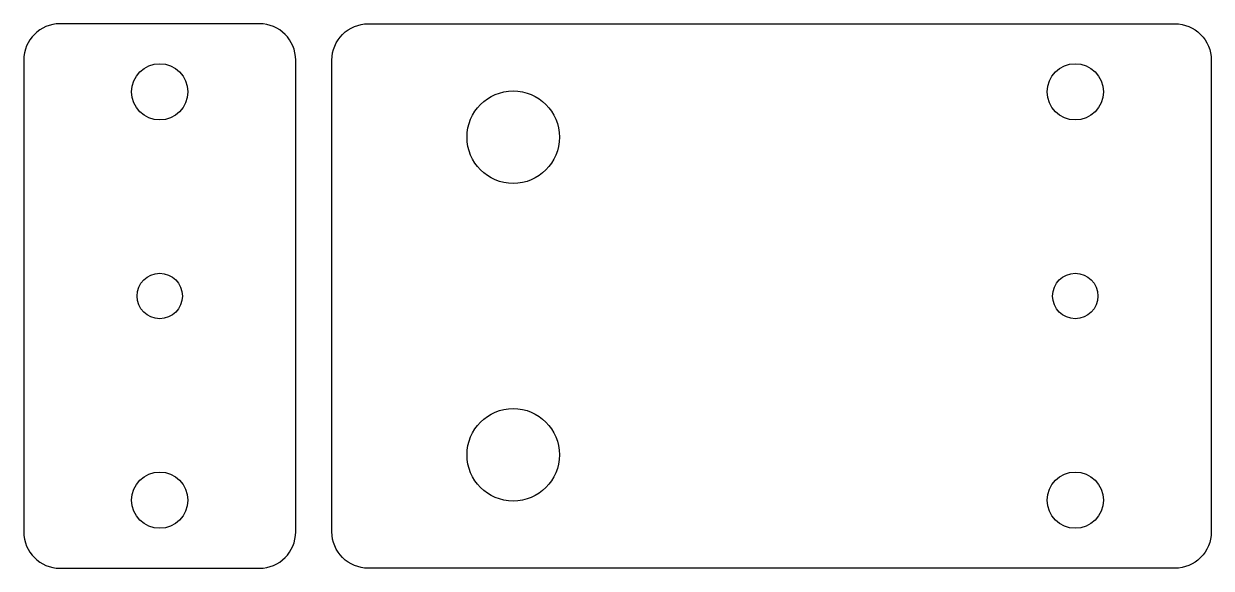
# Model space of a CAD drawing. Header units: millimetres. Extents: x -17 to 48.5, y -30 to 0.
import ezdxf

# ---------------------------------------------------------------- set-up
doc = ezdxf.new("R2010")
doc.units = ezdxf.units.MM
doc.layers.get('0').update_dxf_attribs({"linetype": 'CONTINUOUS'})

msp = doc.modelspace()

# ---------------------------------------------------------------- linework, layer by layer
for p, q in [((-13.75, 0), (-15, 0)), ((-5.25, 0), (-13.75, 0)), ((-4, 0), (-5.25, 0)), ((-17, -2), (-17, -28)), ((-2, -28), (-2, -2)), ((-15, -30), (-13.75, -30)), ((-13.75, -30), (-5.25, -30)), ((-5.25, -30), (-4, -30))]:
    msp.add_line(p, q)
msp.add_lwpolyline([(48.5, -28, -0.414214), (46.5, -30), (2, -30, -0.414214), (0, -28), (0, -2, -0.414214), (2, 0), (46.5, 0, -0.414214), (48.5, -2)], format="xyb", close=True)
for centre, radius in [((-9.5, -3.75), 1.55), ((41, -3.75), 1.55), ((10, -6.25), 2.55), ((-9.5, -15), 1.25), ((41, -15), 1.25), ((10, -23.75), 2.55), ((-9.5, -26.25), 1.55), ((41, -26.25), 1.55)]:
    msp.add_circle(centre, radius)
for centre, start, end in [((-15, -2), 90, 180), ((-4, -2), 0, 90), ((-15, -28), 180, 270), ((-4, -28), 270, 360)]:
    msp.add_arc(centre, 2, start, end)

doc.saveas('drawing.dxf')
